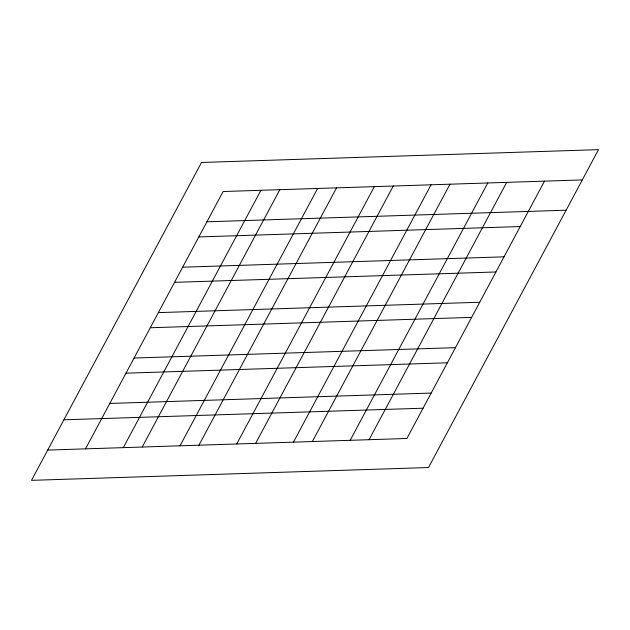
<?xml version="1.0" encoding="UTF-8"?>
<svg xmlns="http://www.w3.org/2000/svg" width="630" height="630" viewBox="0 0 630 630"><rect width="100%" height="100%" fill="white"/><g stroke="black" fill="none" stroke-linecap="round" stroke-linejoin="round"><path stroke-width="0.94" d="M85.499 448.859L223.114 191.52L582.309 179.92M123.307 447.639L260.93 190.299M142.215 447.024L279.83 189.685M180.022 445.804L317.638 188.464M198.93 445.197L336.546 187.858M236.738 443.977L374.354 186.637M255.646 443.363L393.262 186.023M293.454 442.142L431.07 184.803M312.362 441.535L449.977 184.196M350.17 440.315L487.785 182.976M369.07 439.701L506.693 182.361M544.501 181.141L406.885 438.48L47.691 450.08M206.931 221.791L566.118 210.2M198.836 236.935L520.215 226.556M182.645 267.207L504.024 256.827M174.549 282.342L495.928 271.971M158.358 312.622L479.737 302.243M150.263 327.757L471.642 317.378M134.072 358.029L455.451 347.658M125.976 373.173L447.355 362.793M109.785 403.444L431.164 393.065M63.882 419.8L423.069 408.209M201.498 162.469L31.5 480.351L428.502 467.531L598.5 149.649L201.498 162.469"/></g></svg>
